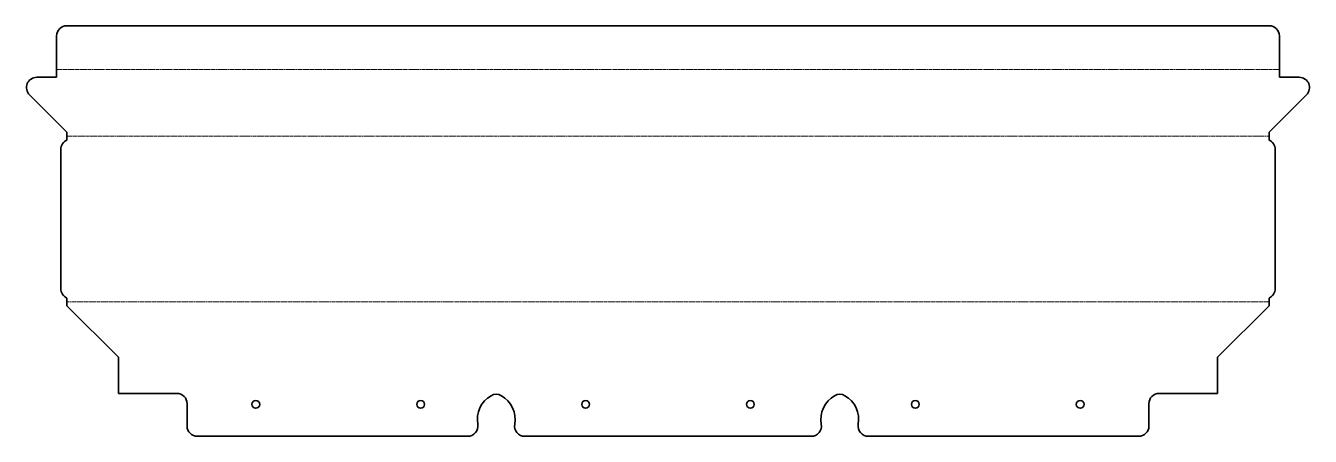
# Model space of a CAD drawing. Header units: millimetres. Extents: x -1 to 747, y 0 to 239.
import ezdxf

# ---------------------------------------------------------------- set-up
doc = ezdxf.new("R2010")
doc.units = ezdxf.units.MM
doc.linetypes.add('Chain', pattern=[13.68, 9.12, -1.14, 2.28, -1.14])
doc.layers.add('SIMUMAK Bend Centerline (ISO)', color=7, linetype='Chain', lineweight=9)
doc.layers.add('SIMUMAK Visible (ISO)', color=7, linetype='Continuous', lineweight=35)

# ---------------------------------------------------------------- blocks, each defined once
blk = doc.blocks.new('3DF-V016-BFYC003_Sheet_3DF-V016-BFYC003~2')
at = {"layer": 'SIMUMAK Bend Centerline (ISO)', "ltscale": 0.263158}
for p, q in [((-356, 94.02), (356, 94.02)), ((-350, 55.24), (350, 55.24)), ((350, -41.29), (-350, -41.29))]:
    blk.add_line(p, q, dxfattribs=at)
at = {"layer": 'SIMUMAK Visible (ISO)'}
for p, q in [((-356, 113.55), (-356, 89.5)), ((-350, 119.55), (350, 119.55)), ((356, 89.5), (356, 113.55)), ((-356, 89.5), (-367.51, 89.5)), ((367.51, 89.5), (356, 89.5)), ((-350, 57.5), (-371.76, 79.26)), ((371.76, 79.26), (350, 57.5)), ((-350, 57.5), (-350, 52.98)), ((350, 57.5), (350, 52.98)), ((-353.5, 47.52), (-353.5, -33.57)), ((353.5, -33.57), (353.5, 47.52)), ((-350, -43.55), (-350, -39.02)), ((-350, -43.55), (-320, -73.55)), ((320, -73.55), (350, -43.55)), ((350, -39.02), (350, -43.55)), ((-320, -73.55), (-320, -94.55)), ((320, -94.55), (320, -73.55)), ((-320, -94.55), (-286, -94.55)), ((286, -94.55), (320, -94.55)), ((-280, -100.55), (-280, -113.55)), ((280, -113.55), (280, -100.55)), ((-274, -119.55), (-116.67, -119.55)), ((-83.33, -119.55), (83.33, -119.55)), ((116.67, -119.55), (274, -119.55))]:
    blk.add_line(p, q, dxfattribs=at)
for centre in [(-240, -100.96), (-144, -100.96), (-48, -100.96), (48, -100.96), (144, -100.96), (240, -100.96)]:
    blk.add_circle(centre, 2.25, dxfattribs=at)
at = {"layer": 'SIMUMAK Visible (ISO)', "extrusion": (0, 0, -1)}
for centre, radius, start, end in [((350, 113.55), 6, 360, 90), ((-350, 113.55), 6, 90, 180), ((367.51, 83.5), 6, 315, 90), ((-367.51, 83.5), 6, 90, 225), ((347.5, 47.52), 6, 0, 65.37568), ((-347.5, 47.52), 6, 114.62432, 180), ((347.5, -33.57), 6, 294.62432, 360), ((-347.5, -33.57), 6, 180, 245.37568), ((95, -109.75), 16, 350.05009, 60), ((105, -109.75), 16, 120, 189.94991), ((-105, -109.75), 16, 350.05009, 60), ((-95, -109.75), 16, 120, 189.94991), ((274, -113.55), 6, 270, 360), ((116.67, -113.55), 6, 170.05009, 270), ((83.33, -113.55), 6, 270, 9.94991), ((-83.33, -113.55), 6, 170.05009, 270), ((-116.67, -113.55), 6, 270, 9.94991), ((-274, -113.55), 6, 180, 270)]:
    blk.add_arc(centre, radius, start, end, dxfattribs=at)
at = {"layer": 'SIMUMAK Visible (ISO)'}
for centre, start, end in [((-286, -100.55), 0, 90), ((-100, -101.09), 60, 120), ((100, -101.09), 60, 120), ((286, -100.55), 90, 180)]:
    blk.add_arc(centre, 6, start, end, dxfattribs=at)

msp = doc.modelspace()

# ---------------------------------------------------------------- block references
msp.add_blockref('3DF-V016-BFYC003_Sheet_3DF-V016-BFYC003~2', (373.4, 119.55))

doc.saveas('drawing.dxf')
